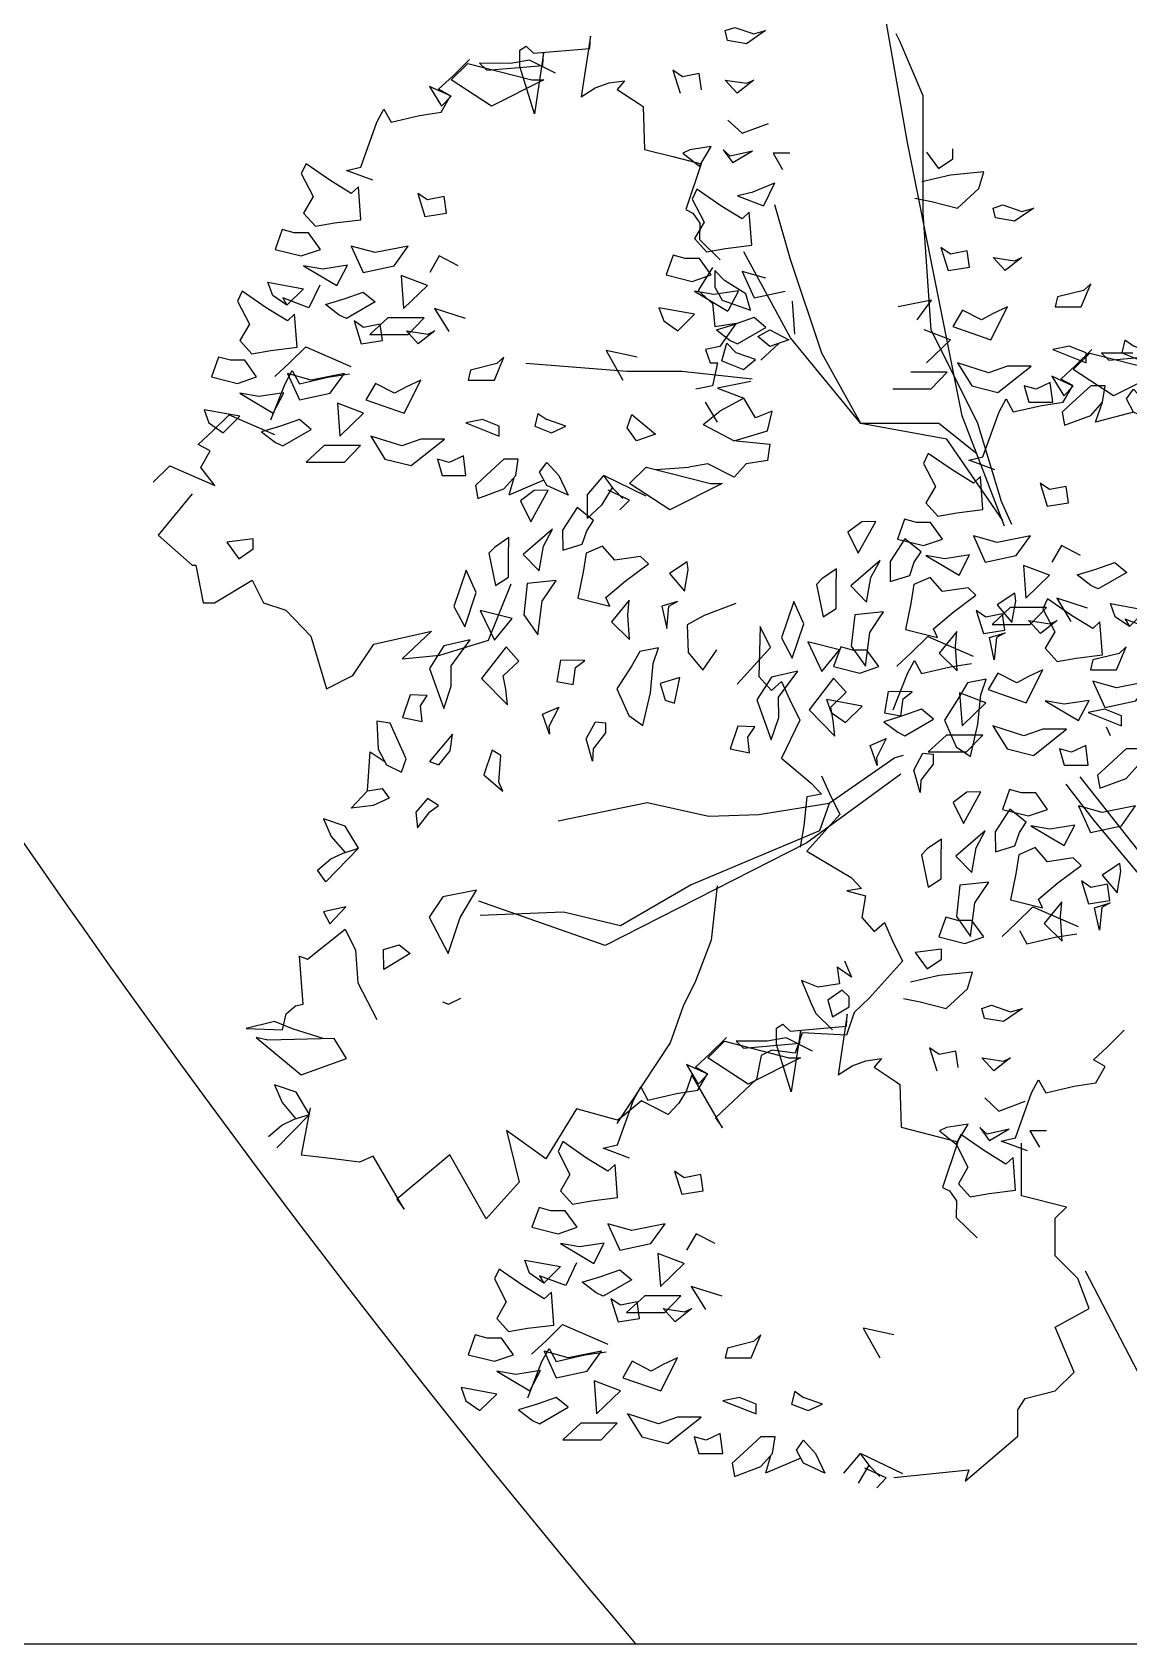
# Model space of a CAD drawing. Header units: metres. Extents: x 10 to 239, y 2 to 253.
# Drawn here: x 94.45 to 100.07, y 83.81 to 92.05 of the extents above; entities that cross this region are included whole.
import ezdxf

# ---------------------------------------------------------------- set-up
doc = ezdxf.new("R2010")
doc.units = ezdxf.units.M
doc.header["$MEASUREMENT"] = 0
doc.layers.add('0marcos', color=10, linetype='Continuous', plot=False)
doc.layers.add('1', color=7, linetype='Continuous')
doc.layers.add('cot200', color=9, linetype='Continuous')
doc.layers.add('bloques ARBOLES', color=7, linetype='Continuous', true_color=0xb8d897)

# ---------------------------------------------------------------- blocks, each defined once
blk = doc.blocks.new('ARBOL22')
for points in [[(-0.0949, 0.3639), (-0.2008, 0.6417), (-0.3384, 1.3293), (-0.3973, 1.6633), (-0.3973, 1.9973)], [(-1.2247, 1.5036), (-1.2906, 1.5367), (-1.3385, 1.5283), (-1.4168, 1.5287), (-1.3982, 1.5111), (-1.2567, 1.5234), (-1.2549, 1.5541), (-1.2779, 1.4014), (-1.3149, 1.5203), (-1.3149, 1.5617), (-1.2991, 1.5715), (-1.2805, 1.5539), (-1.139, 1.5661), (-1.1372, 1.5969), (-1.1602, 1.4442), (-1.1249, 1.4669), (-1.0902, 1.4794), (-1.051, 1.4848), (-1.0696, 1.4628), (-1.0166, 1.4283), (-1.0047, 1.4198), (-1.0014, 1.312), (-0.93, 1.2938), (-0.8584, 1.2754), (-0.8972, 1.1604), (-0.8793, 1.1517), (-0.862, 1.1264), (-0.8629, 1.0851), (-0.8103, 1.0341)], [(-0.0758, 0.3679), (-0.1025, 0.4256), (-0.1615, 0.6221), (-0.2794, 0.8578), (-0.299, 1.1525), (-0.299, 1.4472), (-0.358, 1.5847), (-0.3671, 1.6028)], [(-1.6854, 1.2344), (-1.7513, 1.2593), (-1.7154, 1.2677), (-1.6749, 1.3804), (-1.657, 1.4135), (-1.639, 1.3804), (-1.5672, 1.397), (-1.5132, 1.4053), (-1.4893, 1.4466), (-1.5193, 1.4633), (-1.4834, 1.4964), (-1.4414, 1.5379)], [(-0.9298, 1.5115), (-0.9116, 1.4535)], [(-0.9057, 1.495), (-0.9298, 1.5115)], [(-0.8637, 1.5033), (-0.9057, 1.495)], [(-0.8578, 1.4619), (-0.8637, 1.5033)], [(-0.768, 1.4535), (-0.7978, 1.4866)], [(-0.7978, 1.4866), (-0.744, 1.4784)], [(-0.726, 1.4866), (-0.768, 1.4535)], [(-0.744, 1.4784), (-0.726, 1.4866)], [(-0.7909, 1.3857), (-0.755, 1.3526)], [(-0.755, 1.3526), (-0.6891, 1.3775)], [(-0.8868, 1.3111), (-0.9047, 1.3029)], [(-0.9047, 1.3029), (-0.8627, 1.2698)], [(-0.8328, 1.3195), (-0.8868, 1.3111)], [(-0.8627, 1.2698), (-0.8328, 1.3195)], [(-0.8029, 1.3111), (-0.7789, 1.278)], [(-0.785, 1.2946), (-0.8029, 1.3111)], [(-0.7293, 1.3073), (-0.785, 1.2946)], [(-0.7293, 1.3073), (-0.7789, 1.278)], [(-0.6771, 1.3029), (-0.6532, 1.2615)], [(-0.6351, 1.3029), (-0.6771, 1.3029)], [(-0.2907, 1.3052), (-0.2607, 1.2637)], [(-0.2248, 1.2886), (-0.2248, 1.3134)], [(-0.2607, 1.2637), (-0.2248, 1.2886)], [(-0.6736, 1.2273), (-0.731, 1.2035)], [(-0.6736, 1.2273), (-0.701, 1.1703)], [(-0.2307, 1.2472), (-0.3025, 1.2306)], [(-0.1469, 1.2555), (-0.2307, 1.2472)], [(-0.1589, 1.214), (-0.1469, 1.2555)], [(-0.8688, 1.2118), (-0.8807, 1.1869)], [(-0.8807, 1.1869), (-0.8509, 1.1289)], [(-0.8089, 1.1703), (-0.8688, 1.2118)], [(-0.731, 1.2035), (-0.7669, 1.1951)], [(-0.7669, 1.1951), (-0.701, 1.1703)], [(-0.3206, 1.1892), (-0.2786, 1.1808)], [(-0.2786, 1.1808), (-0.2127, 1.1644)], [(-0.2127, 1.1644), (-0.1589, 1.214)], [(-0.755, 1.1372), (-0.8089, 1.1703)], [(-0.7371, 1.1538), (-0.755, 1.1372)], [(-0.731, 1.0709), (-0.7371, 1.1538)], [(-0.1641, 0.5456), (-0.2597, 0.6221), (-0.4563, 0.6221), (-0.5546, 0.7989), (-0.6332, 1.0346), (-0.6725, 1.1721)], [(-0.1228, 1.1644), (-0.0989, 1.1726)], [(-0.1169, 1.1395), (-0.1228, 1.1644)], [(-0.069, 1.1313), (-0.1169, 1.1395)], [(-0.0989, 1.1726), (-0.051, 1.156)], [(-0.021, 1.1644), (-0.069, 1.1313)], [(-0.051, 1.156), (-0.021, 1.1644)], [(-0.8509, 1.1289), (-0.8748, 1.0876)], [(-0.8748, 1.0876), (-0.8448, 1.0543)], [(-0.8448, 1.0543), (-0.7968, 1.0627)], [(-0.7968, 1.0627), (-0.731, 1.0709)], [(-0.2307, 1.0484), (-0.2547, 1.0649)], [(-0.2547, 1.0649), (-0.2366, 1.0069)], [(-0.1887, 1.0567), (-0.2307, 1.0484)], [(-0.1828, 1.0153), (-0.1887, 1.0567)], [(-1.4698, 1.0192), (-1.5178, 1.044), (-1.5418, 1.0025)], [(-0.9286, 1.0461), (-0.9466, 0.9963)], [(-0.8986, 1.0378), (-0.9286, 1.0461)], [(-0.8627, 1.0378), (-0.8986, 1.0378)], [(-0.8296, 1.0151), (-0.8655, 0.9571)], [(-0.8328, 0.9963), (-0.8627, 1.0378)], [(-0.0985, 0.3784), (-0.2401, 0.5828), (-0.4563, 0.6221), (-0.6332, 0.8382), (-0.7511, 1.0543)], [(-0.2366, 1.0069), (-0.1828, 1.0153)], [(-0.1228, 1.04), (-0.069, 1.0318)], [(-0.093, 1.0069), (-0.1228, 1.04)], [(-0.051, 1.04), (-0.093, 1.0069)], [(-0.069, 1.0318), (-0.051, 1.04)], [(-1.8186, 0.9706), (-1.8459, 0.9136), (-1.9118, 0.9385), (-1.9012, 0.9198), (-1.9371, 0.9445), (-1.949, 0.9778), (-1.8592, 0.9612), (-1.9012, 0.9198)], [(-0.9466, 0.9963), (-0.8807, 0.9799)], [(-0.8807, 0.9799), (-0.8328, 0.9963)], [(-0.7996, 0.982), (-0.8236, 1.0069)], [(-0.8236, 1.0069), (-0.8236, 0.9654)], [(-0.7457, 0.9489), (-0.7996, 0.982)], [(-0.6951, 0.9881), (-0.755, 1.0047)], [(-0.755, 1.0047), (-0.725, 0.9384)], [(-0.8748, 0.955), (-0.7909, 0.9052)], [(-0.8268, 0.9468), (-0.8748, 0.955)], [(-0.8655, 0.9571), (-0.8296, 0.924)], [(-0.7646, 0.9563), (-0.8268, 0.9468)], [(-0.8236, 0.9654), (-0.8057, 0.9323)], [(-0.7646, 0.9563), (-0.7909, 0.9052)], [(-0.7337, 0.9074), (-0.7457, 0.9489)], [(-0.725, 0.9384), (-0.6471, 0.955)], [(-1.4519, 0.8866), (-1.5298, 0.9114), (-1.4939, 0.8535)], [(-0.8748, 0.897), (-0.9645, 0.9136)], [(-0.9645, 0.9136), (-0.9527, 0.8804)], [(-0.9168, 0.8557), (-0.8748, 0.897)], [(-0.8296, 0.924), (-0.8236, 0.866)], [(-0.8057, 0.9323), (-0.7337, 0.9074)], [(-0.6292, 0.9301), (-0.6232, 0.8473)], [(-0.2786, 0.9325), (-0.3625, 0.9158)], [(-0.3145, 0.8827), (-0.2786, 0.9325)], [(-0.2007, 0.9076), (-0.2248, 0.8661)], [(-0.1528, 0.8827), (-0.2007, 0.9076)], [(-0.1228, 0.8994), (-0.1528, 0.8827)], [(-0.1289, 0.833), (-0.0869, 0.9158)], [(-0.0869, 0.9158), (-0.1228, 0.8994)], [(-0.9527, 0.8804), (-0.9168, 0.8557)], [(-0.8236, 0.866), (-0.7698, 0.8743)], [(-0.8201, 0.8576), (-0.773, 0.8721)], [(-0.8201, 0.8576), (-0.785, 0.8308)], [(-0.7698, 0.8743), (-0.8116, 0.8163)], [(-0.725, 0.8888), (-0.773, 0.8721)], [(-0.7669, 0.8224), (-0.6951, 0.8639)], [(-0.6951, 0.8639), (-0.725, 0.8888)], [(-0.7158, 0.8412), (-0.6858, 0.8578)], [(-0.6858, 0.8578), (-0.6378, 0.8329)], [(-0.2307, 0.833), (-0.2966, 0.8578)], [(-0.2248, 0.8661), (-0.1289, 0.833)], [(0.2282, 0.7991), (0.1499, 0.7996), (0.1685, 0.7819), (0.31, 0.7942)], [(-1.932, 0.7409), (-1.8961, 0.774), (-1.8541, 0.8155), (-1.7403, 0.7657)], [(-0.8116, 0.8163), (-0.8475, 0.8081)], [(-0.8065, 0.7801), (-0.7937, 0.8247)], [(-0.7698, 0.7998), (-0.7937, 0.8247)], [(-0.785, 0.8308), (-0.7669, 0.8224)], [(-0.6858, 0.8163), (-0.7158, 0.8412)], [(-0.6626, 0.8239), (-0.7082, 0.7817)], [(-0.6378, 0.8329), (-0.6858, 0.8163)], [(-0.2907, 0.775), (-0.2307, 0.833)], [(-0.7299, 0.7336), (-0.9068, 0.7533), (-1.0444, 0.7533), (-1.2999, 0.7729)], [(-1.0973, 0.806), (-1.0553, 0.7314)], [(-1.0194, 0.7894), (-1.0973, 0.806)], [(-0.8475, 0.8081), (-0.8357, 0.775)], [(-0.8357, 0.775), (-0.8175, 0.775)], [(-0.8175, 0.775), (-0.8296, 0.717)], [(-0.8065, 0.7801), (-0.7517, 0.7583)], [(-0.7218, 0.7832), (-0.7698, 0.7998)], [(-0.7517, 0.7583), (-0.7218, 0.7832)], [(-0.1348, 0.7501), (-0.2127, 0.775)], [(-0.2127, 0.775), (-0.1768, 0.717)], [(-0.1188, 0.5053), (-0.1846, 0.5302), (-0.1487, 0.5386), (-0.1082, 0.6513), (-0.0903, 0.6844), (-0.0723, 0.6513), (-0.0005, 0.6679), (0.0535, 0.6761), (0.0774, 0.7175), (0.0474, 0.7341), (0.0833, 0.7672), (0.1253, 0.8087)], [(-1.9416, 0.6311), (-1.9057, 0.7222), (-1.8878, 0.7553)], [(-1.8878, 0.7553), (-1.8698, 0.7222)], [(-1.8698, 0.7222), (-1.798, 0.7388)], [(-1.798, 0.7388), (-1.744, 0.7471)], [(-0.2386, 0.7516), (-0.33, 0.7516)], [(-0.2791, 0.7094), (-0.2386, 0.7516)], [(-0.0869, 0.7668), (-0.1348, 0.7501)], [(-0.111, 0.7006), (-0.0271, 0.7668)], [(-0.0271, 0.7668), (-0.0869, 0.7668)], [(-0.8296, 0.717), (-0.8716, 0.7088)], [(-0.7753, 0.7194), (-0.8171, 0.711)], [(-0.8171, 0.711), (-0.7512, 0.6862)], [(-0.7333, 0.7277), (-0.7753, 0.7194)], [(-0.3756, 0.7094), (-0.2791, 0.7094)], [(-0.1768, 0.717), (-0.111, 0.7006)], [(-0.0451, 0.717), (-0.0331, 0.6757)], [(-0.0151, 0.7088), (-0.0451, 0.717)], [(0.0208, 0.7254), (-0.0151, 0.7088)], [(0.0269, 0.6757), (0.0208, 0.7254)], [(0.2305, 0.6508), (0.2125, 0.6839), (0.2305, 0.7088), (0.2605, 0.6757), (0.2843, 0.6259), (0.2305, 0.6508), (0.1346, 0.6259), (0.1526, 0.6757), (0.1587, 0.717), (0.1226, 0.717), (0.0687, 0.6674), (0.0508, 0.6508), (0.0567, 0.6177), (0.1226, 0.6426), (0.1526, 0.6757)], [(-0.853, 0.62), (-0.8112, 0.6531)], [(-0.8175, 0.6259), (-0.8475, 0.6755)], [(-0.7512, 0.6862), (-0.8112, 0.6531)], [(-0.7212, 0.6366), (-0.7512, 0.6862)], [(-0.6794, 0.6531), (-0.7212, 0.6366)], [(-0.6914, 0.6035), (-0.6794, 0.6531)], [(-0.0331, 0.6757), (0.0269, 0.6757)], [(-2.2385, 0.4745), (-2.1965, 0.516), (-2.0827, 0.4663), (-2.1185, 0.5118), (-2.0946, 0.5531), (-2.1246, 0.5697), (-2.0887, 0.6028), (-2.0467, 0.6443), (-1.9329, 0.5946)], [(-1.2693, 0.6474), (-1.277, 0.6155)], [(-1.277, 0.6155), (-1.235, 0.599)], [(-1.2693, 0.6474), (-1.2471, 0.6321)], [(-1.1991, 0.6155), (-1.2471, 0.6321)], [(-1.235, 0.599), (-1.1991, 0.6155)], [(-1.0447, 0.6117), (-1.0327, 0.6448)], [(-1.0208, 0.5786), (-1.0447, 0.6117)], [(-1.0327, 0.6448), (-0.9729, 0.5951)], [(-0.853, 0.62), (-0.7753, 0.5786)], [(-0.9729, 0.5951), (-1.0208, 0.5786)], [(-0.7753, 0.5786), (-0.6914, 0.6035)], [(-0.7692, 0.5786), (-0.6853, 0.5702)], [(-0.6853, 0.5702), (-0.6914, 0.5289)], [(-0.6914, 0.5289), (-0.7453, 0.5206)], [(-1.265, 0.4995), (-1.2471, 0.5244)], [(-1.2471, 0.4664), (-1.265, 0.4995)], [(-1.2471, 0.5244), (-1.2171, 0.4913)], [(-1.2171, 0.4913), (-1.1932, 0.4415)], [(-1.1453, 0.4415), (-1.1033, 0.4913)], [(-1.0794, 0.4582), (-1.1033, 0.4913)], [(-0.9969, 0.4397), (-1.1033, 0.4913)], [(-1.0388, 0.4709), (-0.9968, 0.5122)], [(-0.9968, 0.5122), (-0.8351, 0.4709)], [(-0.9729, 0.5061), (-0.8891, 0.5122)], [(-0.8411, 0.5206), (-0.8891, 0.5122)], [(-0.7753, 0.4875), (-0.8411, 0.5206)], [(-0.7453, 0.5206), (-0.7753, 0.4875)], [(-1.3302, 0.4853), (-1.3429, 0.4415)], [(-1.2541, 0.4794), (-1.3429, 0.4415)], [(-1.1932, 0.4415), (-1.2471, 0.4664)], [(-1.0824, 0.4613), (-1.1094, 0.4167)], [(-1.0388, 0.4296), (-1.0927, 0.4543)], [(-1.0553, 0.4333), (-1.0794, 0.4582)], [(-0.937, 0.4047), (-1.0388, 0.4709)], [(-0.8052, 0.4709), (-0.937, 0.4047)], [(-0.8351, 0.4709), (-0.8052, 0.4709)], [(-2.1403, 0.4452), (-2.2254, 0.3413), (-2.1403, 0.2657), (-2.1308, 0.2657), (-2.1119, 0.1713), (-2.0836, 0.1713), (-1.9891, 0.2279), (-1.9607, 0.1713), (-1.904, 0.1524), (-1.8413, 0.0868), (-1.8016, -0.0454), (-1.7355, -0.0123), (-1.6826, 0.067), (-1.5372, 0.1), (-1.611, 0.0296), (-1.5165, 0.039), (-1.3937, 0.0768), (-1.337, 0.2185)], [(-1.1453, 0.4415), (-1.1453, 0.3835)], [(-1.1453, 0.3835), (-1.1094, 0.4167)], [(-1.0627, 0.4047), (-1.0388, 0.4296)], [(0.0968, 0.29), (0.0489, 0.3149), (0.0249, 0.2734)], [(-0.7711, 0.1694), (-0.8511, 0.1394), (-0.8939, 0.1159), (-0.8913, 0.0456), (-0.8538, 0.0013), (-0.819, 0.0529)], [(0.1148, 0.1574), (0.0369, 0.1823), (0.0728, 0.1243)], [(0.3029, 0.1617), (0.2755, 0.1047), (0.2096, 0.1296), (0.2203, 0.111), (0.1844, 0.1357), (0.1725, 0.169), (0.2623, 0.1523), (0.2203, 0.111)], [(-0.7674, -0.0338), (-0.684, 0.0583), (-0.7099, 0.1113), (-0.7128, -0.0143), (-0.6812, -0.0501), (-0.6559, -0.027), (-0.636, -0.0716), (-0.61, -0.1246), (-0.656, -0.22), (-0.5811, -0.283), (-0.5555, -0.3106), (-0.5926, -0.3171), (-0.5997, -0.3904), (-0.6091, -0.4443)], [(-0.3653, 0.0117), (-0.3294, 0.0448), (-0.2874, 0.0863), (-0.1736, 0.0366)], [(-0.3749, -0.098), (-0.339, -0.007), (-0.3211, 0.0261)], [(-0.3211, 0.0261), (-0.3031, -0.007)], [(-0.3031, -0.007), (-0.2313, 0.0097)], [(-0.2313, 0.0097), (-0.1773, 0.0179)], [(0.1727, -0.1638), (0.1623, -0.1417)], [(-1.6986, -0.3025), (-1.6916, -0.2037), (-1.6541, -0.2296)], [(-0.3497, -0.2135), (-0.3706, -0.2193), (-0.5363, -0.3345), (-0.5603, -0.4025), (-0.8832, -0.5386), (-1.0617, -0.6423), (-1.205, -0.6077), (-1.4148, -0.6158)], [(-0.5551, -0.2641), (-0.5351, -0.3087), (-0.5092, -0.3617), (-0.5926, -0.4537), (-0.4803, -0.5201), (-0.4546, -0.5477), (-0.4917, -0.5541), (-0.4445, -0.5667), (-0.454, -0.6206), (-0.4224, -0.6564), (-0.3971, -0.6333), (-0.3771, -0.6778), (-0.3511, -0.7309), (-0.4345, -0.8229), (-0.4734, -0.8604), (-0.4925, -0.9173), (-0.6041, -0.9112), (-0.6213, -0.9624), (-0.68, -0.9552), (-0.7071, -0.9687), (-0.7193, -1.0275), (-0.8221, -1.1255), (-0.8043, -1.1506), (-0.8817, -1.017), (-0.8951, -1.0568), (-0.9143, -1.0882), (-0.9415, -1.117), (-1.0083, -1.082), (-1.057, -1.1225), (-1.0686, -1.1313), (-1.1726, -1.1026), (-1.2111, -1.1654), (-1.2498, -1.2283), (-1.3483, -1.1572), (-1.3165, -1.287), (-1.3999, -1.379), (-1.491, -1.2187), (-1.6242, -1.3301), (-1.6064, -1.3552), (-1.6838, -1.2216), (-1.7184, -1.2364), (-1.7915, -1.2279), (-1.8649, -1.2192), (-1.8417, -1.1)], [(-0.3553, -0.2607), (-0.5919, -0.433), (-1.0999, -0.6914), (-1.4181, -0.5798)], [(0.0955, -0.2667), (0.3885, -0.6389), (0.7185, -0.7382), (1.0902, -0.6989), (1.7287, -0.836)], [(0.0601, -0.2856), (0.1301, -0.3773), (0.2543, -0.5256), (0.3747, -0.669), (0.5514, -0.7291), (0.9606, -0.7594), (1.1512, -1.2067), (1.2148, -1.3558), (1.3427, -1.5344)], [(-0.5363, -0.3345), (-0.7129, -0.3623), (-0.8393, -0.3665), (-0.9941, -0.3327), (-1.2186, -0.3785)], [(-1.7208, -0.4467), (-1.8036, -0.5311), (-1.8243, -0.5023), (-1.791, -0.4736), (-1.7598, -0.4588), (-1.7208, -0.4467), (-1.7546, -0.391), (-1.8095, -0.3726), (-1.7896, -0.4171), (-1.7559, -0.457)], [(-0.8176, -0.541), (-0.8334, -0.6781), (-0.8722, -0.7816), (-0.9038, -0.844), (-0.9365, -0.9367), (-1.0706, -1.1395)], [(-0.1007, -0.6685), (-0.0648, -0.6354), (-0.0228, -0.5938), (0.0911, -0.6436)], [(-1.8073, -0.9263), (-1.8876, -0.9015), (-1.9325, -0.8825), (-2.0041, -0.9), (-1.9124, -0.9039), (-1.9031, -0.8636), (-1.88, -0.8434), (-1.8605, -0.8395), (-1.8696, -0.7184), (-1.8495, -0.7256), (-1.7543, -0.6502), (-1.7285, -0.7032), (-1.7228, -0.7854), (-1.6751, -0.8774)], [(-0.0565, -0.654), (-0.0385, -0.6871)], [(-0.0385, -0.6871), (0.0333, -0.6705)], [(0.0333, -0.6705), (0.0873, -0.6623)], [(-0.4976, -0.7297), (-0.4796, -0.7711), (-0.5155, -0.7462), (-0.5096, -0.7877), (-0.5634, -0.796), (-0.6053, -0.7795), (-0.5814, -0.8375), (-0.5694, -0.8622), (-0.5275, -0.9037)], [(-0.3491, -0.825), (-0.3071, -0.8334), (-0.2412, -0.8499), (-0.1873, -0.8003), (-0.1753, -0.7588), (-0.2591, -0.767), (-0.331, -0.7837)], [(-1.51, -0.8334), (-1.4942, -0.8387), (-1.4632, -0.8239)], [(-0.5781, -0.9573), (-0.644, -0.9242), (-0.6919, -0.9326), (-0.7702, -0.9321), (-0.7516, -0.9498), (-0.6101, -0.9375), (-0.6083, -0.9068), (-0.6314, -1.0595), (-0.6683, -0.9405), (-0.6683, -0.8992), (-0.6525, -0.8894), (-0.6339, -0.907), (-0.4924, -0.8947), (-0.4906, -0.864), (-0.5137, -1.0167), (-0.4783, -0.994), (-0.4437, -0.9815), (-0.4045, -0.976), (-0.423, -0.998), (-0.37, -1.0326), (-0.3582, -1.0411), (-0.3548, -1.1489), (-0.2834, -1.1671), (-0.2118, -1.1854), (-0.2507, -1.3005), (-0.2327, -1.3092), (-0.2154, -1.3344), (-0.2164, -1.3758), (-0.1637, -1.4268)], [(-1.0389, -1.2264), (-1.1048, -1.2016), (-1.0689, -1.1932), (-1.0283, -1.0804), (-1.0104, -1.0473), (-0.9924, -1.0804), (-0.9206, -1.0638), (-0.8666, -1.0556), (-0.8427, -1.0142), (-0.8727, -0.9976), (-0.8368, -0.9645), (-0.7948, -0.923)], [(-0.0369, -1.2083), (-0.1028, -1.1835), (-0.0669, -1.1751), (-0.0264, -1.0623), (-0.0085, -1.0292), (0.0095, -1.0623), (0.0813, -1.0457), (0.1353, -1.0375), (0.1592, -0.9961), (0.1292, -0.9795), (0.1651, -0.9464), (0.2071, -0.9049)], [(-0.2832, -0.9494), (-0.2651, -1.0073)], [(-0.2591, -0.9658), (-0.2832, -0.9494)], [(-0.2171, -0.9576), (-0.2591, -0.9658)], [(-0.2112, -0.9989), (-0.2171, -0.9576)], [(-0.1214, -1.0073), (-0.1513, -0.9742)], [(-0.1513, -0.9742), (-0.0974, -0.9825)], [(-0.0794, -0.9742), (-0.1214, -1.0073)], [(-0.0974, -0.9825), (-0.0794, -0.9742)], [(-1.927, -1.2008), (-1.8443, -1.1164), (-1.8781, -1.0607), (-1.933, -1.0422), (-1.9131, -1.0868), (-1.8794, -1.1266)], [(-0.1444, -1.0752), (-0.1084, -1.1083)], [(-0.1084, -1.1083), (-0.0426, -1.0834)], [(-1.9478, -1.1719), (-1.9145, -1.1433), (-1.8833, -1.1285), (-1.8443, -1.1164)], [(-0.2402, -1.1498), (-0.2582, -1.158)], [(-0.2582, -1.158), (-0.2162, -1.1911)], [(-0.1862, -1.1414), (-0.2402, -1.1498)], [(-0.2162, -1.1911), (-0.1862, -1.1414)], [(-0.1384, -1.1662), (-0.1564, -1.1498)], [(-0.1564, -1.1498), (-0.1323, -1.1829)], [(-0.0828, -1.1536), (-0.1384, -1.1662)], [(-0.0828, -1.1536), (-0.1323, -1.1829)], [(0.0115, -1.158), (-0.0305, -1.158)], [(-0.0305, -1.158), (-0.0067, -1.1993)], [(-0.373, -2.0299), (-0.184, -2.011), (-0.1934, -2.0393), (-0.0611, -1.9259), (-0.0611, -1.8598), (-0.0422, -1.8315), (0.0334, -1.8126), (0.0807, -1.7653), (0.0334, -1.652), (0.1185, -1.6047), (0.0901, -1.5292), (0.0334, -1.4725), (0.0334, -1.378), (0.0618, -1.3497), (-0.0516, -1.3213), (-0.0516, -1.1891)], [(-0.8233, -1.4417), (-0.8712, -1.4168), (-0.8952, -1.4583)], [(-1.172, -1.4903), (-1.1994, -1.5473), (-1.2653, -1.5224), (-1.2546, -1.541), (-1.2905, -1.5163), (-1.3024, -1.483), (-1.2126, -1.4997), (-1.2546, -1.541)], [(0.109, -1.5103), (0.2413, -1.7653), (0.2791, -1.7748), (0.3453, -1.7276), (0.3453, -1.8598), (0.3736, -1.8976), (0.5627, -1.8031), (0.5627, -1.8882), (0.7895, -1.652), (0.7706, -1.6142), (0.78, -1.5953)], [(-0.8053, -1.5743), (-0.8832, -1.5494), (-0.8473, -1.6074)], [(-1.2854, -1.72), (-1.2495, -1.6869), (-1.2075, -1.6454), (-1.0937, -1.6951)], [(-0.3729, -1.6715), (-0.4508, -1.6548)], [(-0.4508, -1.6548), (-0.4088, -1.7294)], [(-1.2951, -1.8298), (-1.2591, -1.7387), (-1.2412, -1.7056)], [(-1.2412, -1.7056), (-1.2232, -1.7387)], [(-1.2232, -1.7387), (-1.1514, -1.722)], [(-1.1514, -1.722), (-1.0974, -1.7138)], [(-0.6227, -1.8134), (-0.6305, -1.8454)], [(-0.6227, -1.8134), (-0.6005, -1.8288)], [(-0.6305, -1.8454), (-0.5885, -1.8619)], [(-0.5526, -1.8454), (-0.6005, -1.8288)], [(-0.5885, -1.8619), (-0.5526, -1.8454)], [(-0.6185, -1.9614), (-0.6005, -1.9365)], [(-0.6005, -1.9365), (-0.5705, -1.9696)], [(-0.6837, -1.9755), (-0.6964, -2.0193)], [(-0.6076, -1.9814), (-0.6964, -2.0193)], [(-0.6005, -1.9945), (-0.6185, -1.9614)], [(-0.5705, -1.9696), (-0.5466, -2.0193)], [(-0.4987, -2.0193), (-0.4567, -1.9696)], [(-0.3503, -2.0211), (-0.4567, -1.9696)], [(-0.4328, -2.0027), (-0.4567, -1.9696)], [(-0.5466, -2.0193), (-0.6005, -1.9945)], [(-0.4358, -1.9996), (-0.4628, -2.0442)], [(-0.3922, -2.0313), (-0.4461, -2.0066)], [(-0.4088, -2.0276), (-0.4328, -2.0027)], [(-0.4161, -2.0562), (-0.3922, -2.0313)]]:
    blk.add_lwpolyline(points)
for points in [[(-0.7739, 1.6192), (-0.726, 1.6026), (-0.696, 1.611), (-0.744, 1.5779), (-0.7919, 1.5861), (-0.7978, 1.611)], [(-1.2845, 1.4869), (-1.2547, 1.4869), (-1.3864, 1.4207), (-1.4882, 1.4869), (-1.4462, 1.5283)], [(-1.4882, 1.4456), (-1.5421, 1.4703), (-1.5121, 1.4207)], [(-1.8353, 1.1931), (-1.8592, 1.1518), (-1.8292, 1.1185), (-1.7813, 1.1269), (-1.7154, 1.1351), (-1.7215, 1.218), (-1.7395, 1.2013), (-1.7933, 1.2344), (-1.8533, 1.2759), (-1.8651, 1.2511)], [(-1.5057, 1.1931), (-1.5477, 1.1849), (-1.5718, 1.2013), (-1.5537, 1.1434), (-1.4998, 1.1518)], [(-1.9131, 1.1102), (-1.931, 1.0605), (-1.8651, 1.044), (-1.8172, 1.0605), (-1.8472, 1.102), (-1.8831, 1.102)], [(-1.6316, 1.0192), (-1.5957, 1.0689), (-1.6795, 1.0523), (-1.7395, 1.0689), (-1.7095, 1.0025)], [(-1.749, 1.0205), (-1.8113, 1.0109), (-1.8592, 1.0192), (-1.7754, 0.9694)], [(-1.6077, 0.9114), (-1.5477, 0.9694), (-1.6136, 0.9943)], [(0.1046, 0.9573), (0.0388, 0.9407), (0.0328, 0.9158), (0.0987, 0.9158), (0.1226, 0.9738)], [(-2.0256, 0.9302), (-1.9958, 0.8722), (-2.0197, 0.8309), (-1.9897, 0.7976), (-1.9418, 0.806), (-1.8759, 0.8143), (-1.882, 0.8971), (-1.9, 0.8805), (-1.9538, 0.9136), (-2.0138, 0.9551)], [(-1.6795, 0.9281), (-1.7513, 0.8866), (-1.7694, 0.895), (-1.8045, 0.9218), (-1.7574, 0.9363), (-1.7095, 0.9529)], [(-1.7323, 0.8805), (-1.7142, 0.8225), (-1.6603, 0.8309), (-1.6662, 0.8722), (-1.7082, 0.864)], [(-1.5962, 0.8459), (-1.5556, 0.8881), (-1.6471, 0.8881), (-1.6927, 0.8459)], [(-1.5465, 0.8474), (-1.5286, 0.8556), (-1.5706, 0.8225), (-1.6004, 0.8556)], [(0.0687, 0.8165), (0.0269, 0.8081), (0.1107, 0.775), (0.1107, 0.7999)], [(0.2005, 0.7999), (0.2425, 0.7834), (0.2784, 0.7999), (0.2305, 0.8165), (0.2082, 0.8318)], [(-2.0915, 0.7397), (-2.0256, 0.7232), (-1.9777, 0.7397), (-2.0077, 0.7812), (-2.0436, 0.7812), (-2.0736, 0.7894)], [(-1.4447, 0.7314), (-1.3788, 0.7314), (-1.3549, 0.7894), (-1.3729, 0.7729), (-1.4388, 0.7563)], [(0.2822, 0.7578), (0.312, 0.7578), (0.1802, 0.6916), (0.0785, 0.7578), (0.1205, 0.7991)], [(-1.87, 0.6817), (-1.7921, 0.6983), (-1.7562, 0.7481), (-1.84, 0.7314), (-1.9, 0.7481)], [(-1.6065, 0.6486), (-1.5645, 0.7314), (-1.6004, 0.7149), (-1.6303, 0.6983), (-1.6783, 0.7232), (-1.7023, 0.6817)], [(0.0785, 0.7165), (0.0246, 0.7412), (0.0546, 0.6916)], [(-1.9359, 0.6486), (-1.9095, 0.6996), (-1.9718, 0.6901), (-2.0197, 0.6983)], [(-2.0976, 0.6237), (-2.0617, 0.599), (-2.0197, 0.6403), (-2.1095, 0.657)], [(-1.7682, 0.5906), (-1.7082, 0.6486), (-1.7741, 0.6734)], [(-1.9299, 0.5741), (-1.9118, 0.5657), (-1.84, 0.6072), (-1.87, 0.6321), (-1.9179, 0.6155), (-1.965, 0.601)], [(-1.3668, 0.5906), (-1.3668, 0.6155), (-1.4088, 0.6321), (-1.4506, 0.6237)], [(-1.6903, 0.5906), (-1.6544, 0.5326), (-1.5885, 0.5161), (-1.5047, 0.5824), (-1.5645, 0.5824), (-1.6124, 0.5657)], [(-1.7567, 0.525), (-1.7162, 0.5672), (-1.8076, 0.5672), (-1.8532, 0.525)], [(-1.4926, 0.5244), (-1.5226, 0.5326), (-1.5106, 0.4913), (-1.4506, 0.4913), (-1.4567, 0.541)], [(-1.4208, 0.4333), (-1.3549, 0.4582), (-1.325, 0.4913), (-1.3189, 0.5326), (-1.3549, 0.5326), (-1.4088, 0.483), (-1.4268, 0.4664)], [(-0.2686, 0.464), (-0.2925, 0.4226), (-0.2626, 0.3893), (-0.2146, 0.3977), (-0.1487, 0.406), (-0.1548, 0.4888), (-0.1728, 0.4722), (-0.2266, 0.5053), (-0.2866, 0.5468), (-0.2985, 0.5219)], [(-1.3134, 0.4275), (-1.2876, 0.3745), (-1.2432, 0.4543), (-1.2786, 0.4537)], [(0.0609, 0.464), (0.0189, 0.4557), (-0.0051, 0.4722), (0.013, 0.4142), (0.0669, 0.4226)], [(-1.1579, 0.3183), (-1.1465, 0.3523), (-1.1291, 0.3781), (-1.1706, 0.411), (-1.2072, 0.3538), (-1.2068, 0.3031)], [(-0.4886, 0.3487), (-0.4627, 0.2957), (-0.4184, 0.3755), (-0.4537, 0.3749)], [(-0.3464, 0.3811), (-0.3643, 0.3314), (-0.2985, 0.3149), (-0.2505, 0.3314), (-0.2805, 0.3729), (-0.3164, 0.3729)], [(-1.9866, 0.3318), (-2.0525, 0.3235), (-2.0225, 0.282), (-1.9866, 0.3069)], [(-1.3423, 0.3353), (-1.379, 0.3105), (-1.3927, 0.296), (-1.3762, 0.2148), (-1.3431, 0.2352), (-1.3436, 0.286)], [(-1.3065, 0.2925), (-1.2665, 0.2512), (-1.2557, 0.3133), (-1.2326, 0.3561)], [(-0.382, 0.2243), (-0.3331, 0.2395), (-0.3217, 0.2735), (-0.3043, 0.2993), (-0.3457, 0.3321), (-0.3823, 0.2749)], [(-0.0649, 0.29), (-0.029, 0.3398), (-0.1128, 0.3231), (-0.1728, 0.3398), (-0.1428, 0.2734)], [(-1.1685, 0.1828), (-1.0881, 0.1622), (-1.0981, 0.1846), (-1.0496, 0.2251), (-0.9911, 0.2687), (-1.0109, 0.2878), (-1.0754, 0.278), (-1.107, 0.3138), (-1.148, 0.296), (-1.1553, 0.2479)], [(-0.1823, 0.2913), (-0.2446, 0.2818), (-0.2925, 0.29), (-0.2087, 0.2403)], [(-1.4245, 0.1967), (-1.4499, 0.2534), (-1.4807, 0.1619), (-1.4536, 0.1101)], [(-0.8933, 0.2737), (-0.9381, 0.2444), (-0.9005, 0.2002), (-0.8913, 0.2541)], [(-0.5175, 0.2564), (-0.5541, 0.2317), (-0.5678, 0.2172), (-0.5514, 0.1359), (-0.5182, 0.1564), (-0.5187, 0.2071)], [(-0.4309, 0.2344), (-0.4078, 0.2772), (-0.4816, 0.2136), (-0.4416, 0.1724)], [(-0.041, 0.1823), (0.0189, 0.2403), (-0.0469, 0.2651)], [(0.2131, 0.2475), (0.1413, 0.206), (0.1232, 0.2144), (0.0881, 0.2412), (0.1352, 0.2557), (0.1831, 0.2723)], [(-1.2236, 0.2267), (-1.2961, 0.2195), (-1.3051, 0.1403), (-1.2694, 0.0904), (-1.2585, 0.1752)], [(-0.1663, 0.1898), (-0.1861, 0.209), (-0.2505, 0.1992), (-0.2821, 0.235), (-0.3232, 0.2172), (-0.3305, 0.1691), (-0.3437, 0.104), (-0.2632, 0.0834), (-0.2733, 0.1057), (-0.2247, 0.1462)], [(-1.0428, 0.1406), (-1.0394, 0.1773), (-1.0839, 0.1228), (-1.0386, 0.0787)], [(-0.957, 0.1623), (-0.945, 0.106), (-0.9393, 0.1628), (-0.918, 0.1746)], [(-0.6251, 0.1746), (-0.6558, 0.0831), (-0.6288, 0.0313), (-0.5996, 0.1179)], [(-0.0757, 0.1213), (-0.0664, 0.1752), (-0.0685, 0.1949), (-0.1133, 0.1656)], [(0.0022, 0.156), (0.032, 0.098), (0.0081, 0.0567), (0.0381, 0.0234), (0.086, 0.0318), (0.1519, 0.0401), (0.1458, 0.1229), (0.1279, 0.1063), (0.074, 0.1394), (0.0141, 0.1809)], [(-1.4149, 0.152), (-1.379, 0.0767), (-1.3344, 0.1312)], [(-0.4803, 0.0615), (-0.4446, 0.0116), (-0.4336, 0.0964), (-0.3988, 0.1479), (-0.4712, 0.1406)], [(-0.1656, 0.1513), (-0.1475, 0.0934), (-0.0936, 0.1018), (-0.0996, 0.1431), (-0.1416, 0.1349)], [(-0.0295, 0.1167), (0.011, 0.1589), (-0.0804, 0.1589), (-0.126, 0.1167)], [(0.0202, 0.1182), (0.0381, 0.1265), (-0.0039, 0.0934), (-0.0337, 0.1265)], [(-0.2138, -0.0001), (-0.218, 0.0618), (-0.2145, 0.0985), (-0.2591, 0.044)], [(-0.1144, 0.084), (-0.1202, 0.0272), (-0.1322, 0.0835), (-0.0931, 0.0957)], [(-1.5061, 0.0626), (-1.5427, 0.0054), (-1.5066, -0.0952), (-1.4876, -0.0385), (-1.4881, 0.0122), (-1.4397, 0.0781)], [(-1.4114, -0.0198), (-1.3463, -0.086), (-1.3504, -0.0467), (-1.3567, -0.013), (-1.3178, 0.0245), (-1.3495, 0.0605)], [(-1.0126, 0.0485), (-1.034, 0.0113), (-1.0706, -0.0459), (-1.0407, -0.1127), (-1.0052, -0.1374), (-0.9863, -0.0553), (-0.9792, 0.0181), (-0.9659, 0.0579)], [(-0.59, 0.0731), (-0.5542, -0.0022), (-0.5096, 0.0524)], [(-0.5249, 0.0105), (-0.459, -0.006), (-0.411, 0.0105), (-0.441, 0.052), (-0.4769, 0.052), (-0.5069, 0.0602)], [(0.122, 0.0023), (0.1878, 0.0023), (0.2117, 0.0602), (0.1938, 0.0438), (0.1279, 0.0271)], [(-1.1748, 0.0081), (-1.1515, 0.0256), (-1.2122, 0.0269), (-1.2214, -0.0268), (-1.1804, -0.0344)], [(-0.0398, -0.0806), (0.0022, 0.0023), (-0.0337, -0.0142), (-0.0637, -0.0308), (-0.1116, -0.006), (-0.1356, -0.0475)], [(-0.9255, -0.082), (-0.9123, -0.0169), (-0.9612, -0.0321), (-0.949, -0.0741)], [(-0.6812, -0.0163), (-0.7178, -0.0735), (-0.6818, -0.174), (-0.6627, -0.1174), (-0.6632, -0.0666), (-0.6148, -0.0007)], [(-0.5256, -0.1256), (-0.5318, -0.0918), (-0.493, -0.0543), (-0.5247, -0.0183), (-0.5866, -0.0986), (-0.5214, -0.1648)], [(-0.1878, -0.0304), (-0.2091, -0.0675), (-0.2457, -0.1247), (-0.2159, -0.1916), (-0.1804, -0.2162), (-0.1615, -0.1341), (-0.1544, -0.0607), (-0.141, -0.0209)], [(0.1579, -0.0925), (0.2358, -0.0759), (0.2717, -0.0262), (0.1878, -0.0428), (0.1279, -0.0262)], [(-1.5654, -0.0881), (-1.548, -0.0623), (-1.5911, -0.0606), (-1.6102, -0.1174), (-1.5611, -0.1275)], [(-0.5309, -0.1054), (-0.495, -0.1302), (-0.453, -0.0888), (-0.5428, -0.0722)], [(-0.3499, -0.0708), (-0.3267, -0.0532), (-0.3874, -0.0519), (-0.3966, -0.1057), (-0.3555, -0.1132)], [(-0.2015, -0.1386), (-0.1416, -0.0806), (-0.2075, -0.0557)], [(0.092, -0.1256), (0.1183, -0.0746), (0.0561, -0.0841), (0.0081, -0.0759)], [(-1.2421, -0.14), (-1.24, -0.1596), (-1.258, -0.1092), (-1.2171, -0.0915)], [(-0.3633, -0.155), (-0.3452, -0.1634), (-0.2733, -0.1219), (-0.3033, -0.097), (-0.3512, -0.1137), (-0.3984, -0.1282)], [(0.1999, -0.1386), (0.1999, -0.1137), (0.1579, -0.097), (0.116, -0.1054)], [(-1.6313, -0.1544), (-1.6413, -0.1321), (-1.6746, -0.1272), (-1.672, -0.1976), (-1.6502, -0.2365), (-1.6129, -0.2555), (-1.6015, -0.2213)], [(-1.5427, -0.2285), (-1.5191, -0.2364), (-1.49, -0.2019), (-1.4846, -0.1596)], [(-1.0992, -0.1311), (-1.099, -0.1564), (-1.1301, -0.1965), (-1.1317, -0.2276), (-1.1478, -0.1716), (-1.1247, -0.1288)], [(-0.7662, -0.1394), (-0.7853, -0.1962), (-0.7362, -0.2063), (-0.7405, -0.167), (-0.7232, -0.1412)], [(-0.19, -0.2041), (-0.1495, -0.1619), (-0.2409, -0.1619), (-0.2865, -0.2041)], [(-0.1236, -0.1386), (-0.0877, -0.1965), (-0.0218, -0.213), (0.062, -0.1468), (0.0022, -0.1468), (-0.0457, -0.1634)], [(-1.3844, -0.1995), (-1.4054, -0.262), (-1.358, -0.3031), (-1.3679, -0.2808), (-1.3627, -0.2131)], [(-0.4172, -0.2188), (-0.4151, -0.2384), (-0.4331, -0.1881), (-0.3923, -0.1704)], [(0.074, -0.2048), (0.0441, -0.1965), (0.0561, -0.2379), (0.116, -0.2379), (0.1099, -0.1881)], [(0.1458, -0.2959), (0.2117, -0.271), (0.2417, -0.2379), (0.2478, -0.1965), (0.2117, -0.1965), (0.1579, -0.2461), (0.1399, -0.2627)], [(-0.2744, -0.21), (-0.2742, -0.2352), (-0.3052, -0.2754), (-0.3068, -0.3065), (-0.3229, -0.2505), (-0.2998, -0.2077)], [(-1.7393, -0.3456), (-1.6986, -0.3025), (-1.6615, -0.296), (-1.6436, -0.3209), (-1.6846, -0.3388)], [(-1.5477, -0.3215), (-1.5767, -0.3561), (-1.5725, -0.3954), (-1.5415, -0.3552), (-1.5199, -0.339)], [(-0.2239, -0.3315), (-0.1981, -0.3845), (-0.1538, -0.3047), (-0.1891, -0.3053)], [(-0.0818, -0.2991), (-0.0997, -0.3488), (-0.0338, -0.3653), (0.0141, -0.3488), (-0.0159, -0.3073), (-0.0518, -0.3073)], [(-0.1174, -0.4559), (-0.0685, -0.4407), (-0.057, -0.4067), (-0.0397, -0.3809), (-0.0811, -0.348), (-0.1177, -0.4052)], [(0.1997, -0.3902), (0.2356, -0.3404), (0.1518, -0.357), (0.0918, -0.3404), (0.1218, -0.4068)], [(-0.1662, -0.4457), (-0.1432, -0.4029), (-0.217, -0.4666), (-0.177, -0.5078)], [(0.0823, -0.3888), (0.02, -0.3984), (-0.0279, -0.3902), (0.0559, -0.4399)], [(-0.2529, -0.4238), (-0.2895, -0.4485), (-0.3032, -0.463), (-0.2867, -0.5443), (-0.2536, -0.5238), (-0.2541, -0.473)], [(0.0984, -0.4903), (0.0786, -0.4712), (0.0141, -0.481), (-0.0175, -0.4452), (-0.0586, -0.463), (-0.0659, -0.5111), (-0.0791, -0.5762), (0.0014, -0.5968), (-0.0086, -0.5745), (0.0399, -0.534)], [(0.189, -0.5588), (0.1982, -0.505), (0.1961, -0.4853), (0.1514, -0.5146)], [(-1.5431, -0.62), (-1.4954, -0.712), (-1.4649, -0.6211), (-1.4243, -0.5526), (-1.5084, -0.5686)], [(-0.2157, -0.6187), (-0.18, -0.6686), (-0.169, -0.5838), (-0.1342, -0.5323), (-0.2066, -0.5396)], [(0.099, -0.5288), (0.1171, -0.5868), (0.171, -0.5784), (0.1651, -0.5371), (0.1231, -0.5453)], [(-1.7935, -0.637), (-1.7529, -0.5938), (-1.8094, -0.6065)], [(0.0509, -0.6803), (0.0466, -0.6184), (0.0501, -0.5817), (0.0055, -0.6362)], [(0.1502, -0.5962), (0.1445, -0.653), (0.1325, -0.5967), (0.1715, -0.5844)], [(-0.2602, -0.6697), (-0.1943, -0.6861), (-0.1464, -0.6697), (-0.1764, -0.6282), (-0.2123, -0.6282), (-0.2423, -0.6199)], [(-1.5913, -0.7114), (-1.6575, -0.7522), (-1.6579, -0.7015), (-1.6189, -0.6894)], [(-0.2532, -0.7008), (-0.3191, -0.7091), (-0.2891, -0.7506), (-0.2532, -0.7257)], [(-0.5035, -0.8042), (-0.5394, -0.8291), (-0.5275, -0.8706), (-0.4855, -0.8457), (-0.4855, -0.8208)], [(-0.1274, -0.8417), (-0.0794, -0.8583), (-0.0495, -0.8499), (-0.0974, -0.883), (-0.1453, -0.8748), (-0.1513, -0.8499)], [(-1.9786, -0.9229), (-1.8651, -1.0171), (-1.7511, -0.9755), (-1.7827, -0.9257), (-1.9496, -0.9296)], [(-0.6379, -0.9739), (-0.6081, -0.9739), (-0.7399, -1.0401), (-0.8417, -0.9739), (-0.7997, -0.9326)], [(-0.8417, -1.0153), (-0.8955, -0.9906), (-0.8655, -1.0401)], [(-0.1868, -1.2497), (-0.2107, -1.291), (-0.1807, -1.3243), (-0.1328, -1.3159), (-0.0669, -1.3076), (-0.073, -1.2248), (-0.091, -1.2414), (-0.1448, -1.2083), (-0.2048, -1.1668), (-0.2166, -1.1917)], [(-1.1888, -1.2678), (-1.2126, -1.3091), (-1.1827, -1.3424), (-1.1347, -1.334), (-1.0689, -1.3257), (-1.0749, -1.2429), (-1.0929, -1.2595), (-1.1468, -1.2264), (-1.2067, -1.1849), (-1.2186, -1.2098)], [(-0.8592, -1.2678), (-0.9012, -1.276), (-0.9252, -1.2595), (-0.9071, -1.3175), (-0.8532, -1.3091)], [(-1.2665, -1.3506), (-1.2845, -1.4004), (-1.2186, -1.4168), (-1.1706, -1.4004), (-1.2006, -1.3588), (-1.2365, -1.3588)], [(-0.985, -1.4417), (-0.9491, -1.392), (-1.0329, -1.4086), (-1.0929, -1.392), (-1.0629, -1.4583)], [(-1.1025, -1.4404), (-1.1647, -1.4499), (-1.2126, -1.4417), (-1.1288, -1.4914)], [(-0.9611, -1.5494), (-0.9012, -1.4914), (-0.9671, -1.4666)], [(-1.3791, -1.5306), (-1.3493, -1.5886), (-1.3731, -1.63), (-1.3432, -1.6632), (-1.2952, -1.6548), (-1.2294, -1.6466), (-1.2355, -1.5637), (-1.2534, -1.5804), (-1.3073, -1.5473), (-1.3672, -1.5058)], [(-1.0329, -1.5328), (-1.1048, -1.5743), (-1.1229, -1.5659), (-1.158, -1.539), (-1.1109, -1.5245), (-1.0629, -1.5079)], [(-1.0857, -1.5804), (-1.0676, -1.6384), (-1.0138, -1.63), (-1.0197, -1.5886), (-1.0617, -1.5969)], [(-0.9496, -1.615), (-0.9091, -1.5728), (-1.0005, -1.5728), (-1.0461, -1.615)], [(-0.8999, -1.6135), (-0.882, -1.6053), (-0.924, -1.6384), (-0.9538, -1.6053)], [(-1.445, -1.7212), (-1.3791, -1.7377), (-1.3311, -1.7212), (-1.3611, -1.6797), (-1.397, -1.6797), (-1.427, -1.6715)], [(-0.7982, -1.7294), (-0.7323, -1.7294), (-0.7084, -1.6715), (-0.7263, -1.6879), (-0.7922, -1.7046)], [(-1.2234, -1.7792), (-1.1455, -1.7626), (-1.1096, -1.7128), (-1.1935, -1.7294), (-1.2534, -1.7128)], [(-0.9599, -1.8123), (-0.9179, -1.7294), (-0.9538, -1.7459), (-0.9838, -1.7626), (-1.0317, -1.7377), (-1.0558, -1.7792)], [(-1.2893, -1.8123), (-1.263, -1.7612), (-1.3252, -1.7708), (-1.3731, -1.7626)], [(-1.4511, -1.8372), (-1.4152, -1.8619), (-1.3731, -1.8205), (-1.4629, -1.8039)], [(-1.1216, -1.8703), (-1.0617, -1.8123), (-1.1276, -1.7874)], [(-1.2834, -1.8867), (-1.2653, -1.8951), (-1.1935, -1.8536), (-1.2234, -1.8288), (-1.2714, -1.8454), (-1.3185, -1.8599)], [(-0.7202, -1.8703), (-0.7202, -1.8454), (-0.7622, -1.8288), (-0.8041, -1.8372)], [(-1.1101, -1.9358), (-1.0696, -1.8937), (-1.161, -1.8937), (-1.2066, -1.9358)], [(-1.0437, -1.8703), (-1.0078, -1.9282), (-0.9419, -1.9447), (-0.8581, -1.8785), (-0.9179, -1.8785), (-0.9658, -1.8951)], [(-0.8461, -1.9365), (-0.8761, -1.9282), (-0.864, -1.9696), (-0.8041, -1.9696), (-0.8102, -1.9198)], [(-0.7743, -2.0276), (-0.7084, -2.0027), (-0.6784, -1.9696), (-0.6723, -1.9282), (-0.7084, -1.9282), (-0.7622, -1.9778), (-0.7802, -1.9945)]]:
    blk.add_lwpolyline(points, close=True)
blk = doc.blocks.new('asddsd')
at = {"layer": 'bloques ARBOLES', "xscale": 2.033276188942182, "yscale": 2.033276188942182, "zscale": 2.033276188942182}
blk.add_blockref('ARBOL22', (81.232, 4.979, 2.4845), dxfattribs=at)

msp = doc.modelspace()

# ---------------------------------------------------------------- linework, layer by layer
at = {"layer": '0marcos'}
msp.add_lwpolyline([(18.38943, 83.80593), (105.215, 83.80593), (105.215, 138.0295), (18.38943, 138.0295)], close=True, dxfattribs=at)
at = {"layer": 'cot200'}
msp.add_open_spline([(83.57738, 109.55945), (85.43068, 104.5297), (87.62816, 99.61053), (89.90867, 95.3384), (92.3573, 90.75133), (94.90166, 86.91023), (97.54056, 83.80593)], degree=3, knots=[0.53209812, 0.53209812, 0.53209812, 0.53209812, 0.8873596, 0.8873596, 0.8873596, 1.26881168, 1.26881168, 1.26881168, 1.26881168], dxfattribs=at)

# ---------------------------------------------------------------- block references
at = {"layer": '1', "lineweight": 0}
msp.add_blockref('asddsd', (18.38943, 83.80593), dxfattribs=at)

doc.saveas('drawing.dxf')
